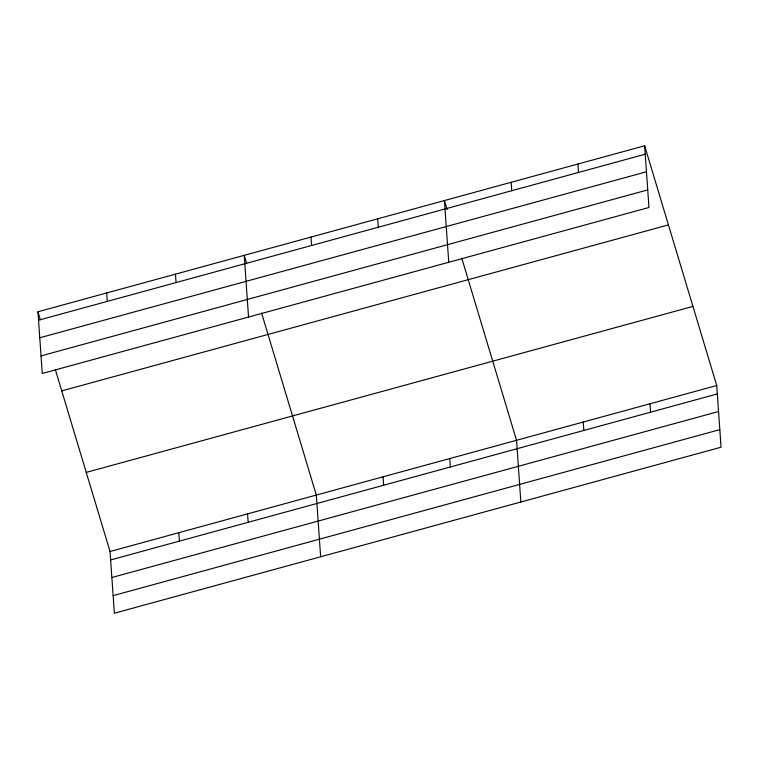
<?xml version="1.0" encoding="UTF-8"?>
<svg xmlns="http://www.w3.org/2000/svg" width="759" height="759" viewBox="0 0 759 759"><rect width="100%" height="100%" fill="white"/><g stroke="black" fill="none" stroke-linecap="round" stroke-linejoin="round"><path stroke-width="1.14" d="M644.638 145.775L648.954 207.492L42.267 373.485L37.95 311.778L644.638 145.775L716.733 385.515L721.05 447.222L114.362 613.225L110.046 551.508L55.284 369.415M38.538 320.194L645.226 154.2M39.772 337.783L646.459 171.781M41.033 355.905L647.721 189.902M61.745 390.885L668.432 224.892M86.251 472.402L692.939 306.399M110.046 551.508L716.733 385.515M110.634 559.933L717.321 393.93M111.867 577.514L718.555 411.52M113.129 595.635L719.817 429.641M447.146 209.598L444.432 200.556L448.749 262.263M461.766 258.193L516.528 440.296L520.845 502.003M246.599 263.25L244.227 255.337L248.535 317.044M261.561 312.974L316.323 495.077L320.64 556.783M37.95 311.778L40.331 319.691M649.998 403.769L650.586 412.194M577.903 164.039L578.491 172.454M583.263 422.032L583.851 430.457M511.168 182.293L511.756 190.718M449.793 458.55L450.381 466.975M377.697 218.82L378.286 227.235M383.058 476.813L383.646 485.229M310.962 237.074L311.551 245.499M247.567 513.89L248.155 522.306M175.462 274.151L176.05 282.566M178.801 532.704L179.39 541.12M106.706 292.965L107.294 301.38"/></g></svg>
